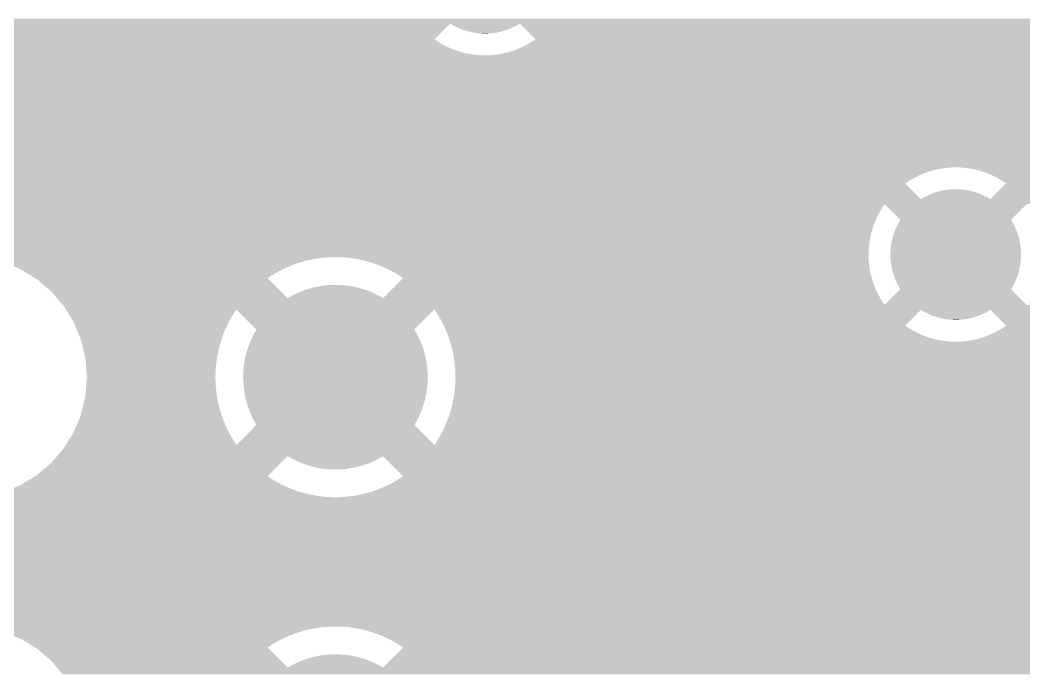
# Model space of a CAD drawing. Extents: x 295 to 953, y 10 to 290.
# Drawn here: x 739.66 to 754.85, y 78.35 to 88.19 of the extents above; entities that cross this region are included whole.
import ezdxf

# ---------------------------------------------------------------- set-up
doc = ezdxf.new("R2010")
doc.units = 0
doc.header["$LTSCALE"] = 5
doc.header["$MEASUREMENT"] = 0
doc.layers.add('GND1', color=7, linetype='CONTINUOUS')

msp = doc.modelspace()

# ---------------------------------------------------------------- linework, layer by layer
at = {"layer": 'GND1'}
for points in [[(525.272, 88.171), (525.272, 88.214), (795.674, 88.171), (795.671, 88.214)], [(525.272, 88.139), (525.272, 88.171), (795.677, 88.139), (795.674, 88.171)], [(733.489, 87.902), (733.252, 88.139), (745.933, 87.902), (746.17, 88.139)], [(746.21, 88.117), (746.17, 88.139), (747.184, 88.117), (747.222, 88.139)], [(747.266, 88.095), (747.222, 88.139), (795.682, 88.095), (795.677, 88.139)], [(746.228, 88.106), (746.21, 88.117), (747.163, 88.106), (747.184, 88.117)], [(746.269, 88.086), (746.228, 88.106), (747.125, 88.086), (747.163, 88.106)], [(746.287, 88.076), (746.269, 88.086), (747.103, 88.076), (747.125, 88.086)], [(746.33, 88.059), (746.287, 88.076), (747.064, 88.059), (747.103, 88.076)], [(746.349, 88.051), (746.33, 88.059), (747.042, 88.051), (747.064, 88.059)], [(746.392, 88.036), (746.349, 88.051), (747.001, 88.036), (747.042, 88.051)], [(746.412, 88.03), (746.392, 88.036), (746.978, 88.03), (747.001, 88.036)], [(746.457, 88.018), (746.412, 88.03), (746.937, 88.018), (746.978, 88.03)], [(746.476, 88.013), (746.457, 88.018), (746.914, 88.013), (746.937, 88.018)], [(746.522, 88.004), (746.476, 88.013), (746.872, 88.004), (746.914, 88.013)], [(746.541, 88), (746.522, 88.004), (746.847, 88), (746.872, 88.004)], [(746.59, 87.994), (746.541, 88), (746.807, 87.994), (746.847, 88)], [(746.607, 87.992), (746.59, 87.994), (746.778, 87.992), (746.807, 87.994)], [(746.661, 87.989), (746.607, 87.992), (746.74, 87.989), (746.778, 87.992)], [(746.674, 87.988), (746.661, 87.989), (746.674, 87.988), (746.74, 87.989)], [(747.342, 88.019), (747.266, 88.095), (795.695, 88.019), (795.682, 88.095)], [(747.416, 87.945), (747.342, 88.019), (795.712, 87.945), (795.695, 88.019)], [(733.346, 87.813), (733.358, 87.82), (746.077, 87.813), (746.063, 87.82)], [(733.358, 87.82), (733.412, 87.851), (746.063, 87.82), (746.011, 87.851)], [(733.412, 87.851), (733.425, 87.859), (746.011, 87.851), (745.997, 87.859)], [(733.425, 87.859), (733.477, 87.893), (745.997, 87.859), (745.946, 87.893)], [(733.477, 87.893), (733.489, 87.902), (745.946, 87.893), (745.933, 87.902)], [(747.316, 87.813), (747.382, 87.851), (795.755, 87.813), (795.741, 87.851)], [(747.382, 87.851), (747.413, 87.871), (795.741, 87.851), (795.734, 87.871)], [(747.413, 87.871), (747.447, 87.893), (795.734, 87.871), (795.727, 87.893)], [(747.459, 87.902), (747.416, 87.945), (795.725, 87.902), (795.712, 87.945)], [(747.447, 87.893), (747.459, 87.902), (795.727, 87.893), (795.725, 87.902)], [(732.765, 87.659), (732.833, 87.663), (746.65, 87.659), (746.594, 87.663)], [(732.833, 87.663), (732.846, 87.664), (746.594, 87.663), (746.573, 87.664)], [(732.846, 87.664), (732.91, 87.671), (746.573, 87.664), (746.515, 87.671)], [(732.91, 87.671), (732.923, 87.673), (746.515, 87.671), (746.497, 87.673)], [(732.923, 87.673), (732.985, 87.684), (746.497, 87.673), (746.439, 87.684)], [(732.985, 87.684), (732.999, 87.687), (746.439, 87.684), (746.422, 87.687)], [(732.999, 87.687), (733.06, 87.701), (746.422, 87.687), (746.363, 87.701)], [(733.06, 87.701), (733.074, 87.705), (746.363, 87.701), (746.347, 87.705)], [(733.074, 87.705), (733.134, 87.723), (746.347, 87.705), (746.29, 87.723)], [(733.134, 87.723), (733.147, 87.728), (746.29, 87.723), (746.274, 87.728)], [(733.147, 87.728), (733.206, 87.749), (746.274, 87.728), (746.217, 87.749)], [(733.206, 87.749), (733.22, 87.755), (746.217, 87.749), (746.202, 87.755)], [(733.22, 87.755), (733.277, 87.779), (746.202, 87.755), (746.146, 87.779)], [(733.277, 87.779), (733.29, 87.785), (746.146, 87.779), (746.131, 87.785)], [(733.29, 87.785), (733.346, 87.813), (746.131, 87.785), (746.077, 87.813)], [(746.734, 87.659), (746.803, 87.663), (795.824, 87.659), (795.822, 87.663)], [(746.803, 87.663), (746.88, 87.671), (795.822, 87.663), (795.818, 87.671)], [(746.88, 87.671), (746.955, 87.684), (795.818, 87.671), (795.811, 87.684)], [(746.955, 87.684), (747.03, 87.701), (795.811, 87.684), (795.803, 87.701)], [(747.03, 87.701), (747.104, 87.723), (795.803, 87.701), (795.792, 87.723)], [(747.104, 87.723), (747.118, 87.728), (795.792, 87.723), (795.79, 87.728)], [(747.118, 87.728), (747.176, 87.749), (795.79, 87.728), (795.781, 87.749)], [(747.176, 87.749), (747.247, 87.779), (795.781, 87.749), (795.768, 87.779)], [(747.247, 87.779), (747.287, 87.799), (795.768, 87.779), (795.76, 87.799)], [(747.287, 87.799), (747.316, 87.813), (795.76, 87.799), (795.755, 87.813)], [(525.272, 87.592), (525.272, 87.659), (795.862, 87.592), (795.824, 87.659)], [(525.272, 87.528), (525.272, 87.592), (795.904, 87.528), (795.862, 87.592)], [(525.272, 87.515), (525.272, 87.528), (795.913, 87.515), (795.904, 87.528)], [(525.272, 87.441), (525.272, 87.515), (849.683, 87.441), (849.683, 87.515)], [(732.757, 87.659), (732.765, 87.659), (746.727, 87.659), (746.65, 87.659)], [(525.272, 87.203), (525.272, 87.441), (796.225, 87.203), (796.462, 87.441)], [(525.272, 87.161), (525.272, 87.203), (796.289, 87.161), (796.225, 87.203)], [(525.272, 87.122), (525.272, 87.161), (796.355, 87.122), (796.289, 87.161)], [(525.272, 87.087), (525.272, 87.122), (796.423, 87.087), (796.355, 87.122)], [(525.272, 87.056), (525.272, 87.087), (796.494, 87.056), (796.423, 87.087)], [(525.272, 87.029), (525.272, 87.056), (796.566, 87.029), (796.494, 87.056)], [(525.272, 87.007), (525.272, 87.029), (796.639, 87.007), (796.566, 87.029)], [(525.272, 86.989), (525.272, 87.007), (796.714, 86.989), (796.639, 87.007)], [(525.272, 86.975), (525.272, 86.989), (796.789, 86.975), (796.714, 86.989)], [(525.272, 86.966), (525.272, 86.975), (796.865, 86.966), (796.789, 86.975)], [(525.272, 86.961), (525.272, 86.966), (796.942, 86.961), (796.865, 86.966)], [(525.272, 86.96), (525.272, 86.961), (797.019, 86.96), (796.942, 86.961)], [(525.272, 86.088), (525.272, 86.96), (849.683, 86.088), (849.683, 86.96)], [(687.752, 86.081), (687.651, 86.088), (841.129, 86.081), (841.651, 86.088)], [(688.171, 86.051), (687.752, 86.081), (840.826, 86.051), (841.129, 86.081)], [(688.308, 86.029), (688.171, 86.051), (840.61, 86.029), (840.826, 86.051)], [(688.687, 85.969), (688.308, 86.029), (840.288, 85.969), (840.61, 86.029)], [(688.704, 85.965), (688.687, 85.969), (840.266, 85.965), (840.288, 85.969)], [(688.72, 85.961), (688.704, 85.965), (753.713, 85.961), (753.79, 85.965)], [(688.754, 85.952), (688.72, 85.961), (753.637, 85.952), (753.713, 85.961)], [(688.806, 85.939), (688.754, 85.952), (753.561, 85.939), (753.637, 85.952)], [(688.876, 85.922), (688.806, 85.939), (753.487, 85.922), (753.561, 85.939)], [(688.963, 85.901), (688.876, 85.922), (753.413, 85.901), (753.487, 85.922)], [(689.067, 85.875), (688.963, 85.901), (753.341, 85.875), (753.413, 85.901)], [(689.188, 85.845), (689.067, 85.875), (753.27, 85.845), (753.341, 85.875)], [(689.193, 85.843), (689.188, 85.845), (753.268, 85.843), (753.27, 85.845)], [(689.29, 85.811), (689.193, 85.843), (753.201, 85.811), (753.268, 85.843)], [(753.867, 85.964), (753.79, 85.965), (840.263, 85.964), (840.266, 85.965)], [(753.944, 85.959), (753.867, 85.964), (840.237, 85.959), (840.263, 85.964)], [(754.02, 85.95), (753.944, 85.959), (840.187, 85.95), (840.237, 85.959)], [(754.095, 85.936), (754.02, 85.95), (840.113, 85.936), (840.187, 85.95)], [(754.108, 85.933), (754.095, 85.936), (840.097, 85.933), (840.113, 85.936)], [(754.17, 85.918), (754.108, 85.933), (840.042, 85.918), (840.097, 85.933)], [(754.243, 85.896), (754.17, 85.918), (839.962, 85.896), (840.042, 85.918)], [(754.315, 85.869), (754.243, 85.896), (839.865, 85.869), (839.962, 85.896)], [(754.386, 85.838), (754.315, 85.869), (839.754, 85.838), (839.865, 85.869)], [(689.401, 85.773), (689.29, 85.811), (753.135, 85.773), (753.201, 85.811)], [(689.524, 85.731), (689.401, 85.773), (753.07, 85.731), (753.135, 85.773)], [(689.55, 85.722), (689.524, 85.731), (753.057, 85.722), (753.07, 85.731)], [(689.687, 85.675), (689.55, 85.722), (753.104, 85.675), (753.057, 85.722)], [(754.454, 85.803), (754.386, 85.838), (839.629, 85.803), (839.754, 85.838)], [(754.47, 85.794), (754.454, 85.803), (839.594, 85.794), (839.629, 85.803)], [(754.52, 85.764), (754.47, 85.794), (839.516, 85.764), (839.594, 85.794)], [(754.474, 85.611), (754.584, 85.722), (839.105, 85.611), (839.401, 85.722)], [(754.584, 85.722), (754.52, 85.764), (839.401, 85.722), (839.516, 85.764)], [(690.121, 85.484), (689.687, 85.675), (753.295, 85.484), (753.104, 85.675)], [(753.354, 85.518), (753.392, 85.538), (754.289, 85.518), (754.248, 85.538)], [(753.392, 85.538), (753.413, 85.547), (754.248, 85.538), (754.229, 85.547)], [(753.413, 85.547), (753.453, 85.565), (754.229, 85.547), (754.187, 85.565)], [(753.453, 85.565), (753.475, 85.573), (754.187, 85.565), (754.168, 85.573)], [(753.475, 85.573), (753.516, 85.587), (754.168, 85.573), (754.124, 85.587)], [(753.516, 85.587), (753.538, 85.594), (754.124, 85.587), (754.105, 85.594)], [(753.538, 85.594), (753.579, 85.606), (754.105, 85.594), (754.06, 85.606)], [(753.579, 85.606), (753.603, 85.611), (754.06, 85.606), (754.041, 85.611)], [(753.603, 85.611), (753.644, 85.62), (754.041, 85.611), (753.994, 85.62)], [(753.644, 85.62), (753.67, 85.623), (753.994, 85.62), (753.975, 85.623)], [(753.67, 85.623), (753.71, 85.629), (753.975, 85.623), (753.927, 85.629)], [(753.71, 85.629), (753.738, 85.631), (753.927, 85.629), (753.909, 85.631)], [(753.738, 85.631), (753.776, 85.634), (753.909, 85.631), (753.856, 85.634)], [(753.776, 85.634), (753.843, 85.635), (753.856, 85.634), (753.843, 85.635)], [(754.346, 85.484), (754.474, 85.611), (838.836, 85.484), (839.105, 85.611)], [(690.165, 85.465), (690.121, 85.484), (838.795, 85.465), (838.836, 85.484)], [(690.266, 85.41), (690.165, 85.465), (838.679, 85.41), (838.795, 85.465)], [(690.383, 85.346), (690.266, 85.41), (752.703, 85.346), (752.745, 85.41)], [(752.983, 85.172), (752.745, 85.41), (754.659, 85.172), (754.896, 85.41)], [(753.295, 85.484), (753.333, 85.507), (754.346, 85.484), (754.307, 85.507)], [(753.333, 85.507), (753.354, 85.518), (754.307, 85.507), (754.289, 85.518)], [(690.504, 85.28), (690.383, 85.346), (752.664, 85.28), (752.703, 85.346)], [(690.623, 85.215), (690.504, 85.28), (752.631, 85.215), (752.664, 85.28)], [(690.628, 85.211), (690.623, 85.215), (752.629, 85.211), (752.631, 85.215)], [(690.734, 85.141), (690.628, 85.211), (752.598, 85.141), (752.629, 85.211)], [(690.842, 85.069), (690.734, 85.141), (752.572, 85.069), (752.598, 85.141)], [(752.92, 85.055), (752.94, 85.095), (754.721, 85.055), (754.702, 85.095)], [(752.94, 85.095), (752.95, 85.115), (754.702, 85.095), (754.691, 85.115)], [(752.95, 85.115), (752.972, 85.153), (754.691, 85.115), (754.67, 85.153)], [(752.972, 85.153), (752.983, 85.172), (754.67, 85.153), (754.659, 85.172)], [(690.953, 84.995), (690.842, 85.069), (752.549, 84.995), (752.572, 85.069)], [(691.057, 84.926), (690.953, 84.995), (752.532, 84.926), (752.549, 84.995)], [(752.868, 84.909), (752.873, 84.931), (754.774, 84.909), (754.768, 84.931)], [(752.873, 84.931), (752.888, 84.973), (754.768, 84.931), (754.754, 84.973)], [(752.888, 84.973), (752.895, 84.994), (754.754, 84.973), (754.746, 84.994)], [(752.895, 84.994), (752.912, 85.035), (754.746, 84.994), (754.73, 85.035)], [(752.912, 85.035), (752.92, 85.055), (754.73, 85.035), (754.721, 85.055)], [(691.064, 84.921), (691.057, 84.926), (752.531, 84.921), (752.532, 84.926)], [(691.159, 84.845), (691.064, 84.921), (752.517, 84.845), (752.531, 84.921)], [(691.255, 84.769), (691.159, 84.845), (752.508, 84.769), (752.517, 84.845)], [(752.836, 84.735), (752.841, 84.779), (754.805, 84.735), (754.801, 84.779)], [(752.841, 84.779), (752.844, 84.801), (754.801, 84.779), (754.797, 84.801)], [(752.844, 84.801), (752.852, 84.845), (754.797, 84.801), (754.79, 84.845)], [(752.852, 84.845), (752.856, 84.866), (754.79, 84.845), (754.785, 84.866)], [(752.856, 84.866), (752.868, 84.909), (754.785, 84.866), (754.774, 84.909)], [(691.352, 84.693), (691.255, 84.769), (752.503, 84.693), (752.508, 84.769)], [(691.445, 84.618), (691.352, 84.693), (752.502, 84.618), (752.503, 84.693)], [(752.832, 84.669), (752.834, 84.713), (754.809, 84.669), (754.808, 84.713)], [(752.832, 84.646), (752.832, 84.669), (754.81, 84.646), (754.809, 84.669)], [(752.832, 84.624), (752.832, 84.646), (754.81, 84.624), (754.81, 84.646)], [(752.834, 84.58), (752.832, 84.624), (754.807, 84.58), (754.81, 84.624)], [(752.834, 84.713), (752.836, 84.735), (754.808, 84.713), (754.805, 84.735)], [(738.888, 84.616), (738.856, 84.618), (752.502, 84.616), (752.502, 84.618)], [(738.988, 84.607), (738.888, 84.616), (752.503, 84.607), (752.502, 84.616)], [(739.01, 84.605), (738.988, 84.607), (744.351, 84.605), (744.441, 84.607)], [(739.084, 84.599), (739.01, 84.605), (744.261, 84.599), (744.351, 84.605)], [(739.141, 84.594), (739.084, 84.599), (744.221, 84.594), (744.261, 84.599)], [(739.165, 84.588), (739.141, 84.594), (744.171, 84.588), (744.221, 84.594)], [(739.227, 84.573), (739.165, 84.588), (744.083, 84.573), (744.171, 84.588)], [(739.307, 84.554), (739.227, 84.573), (743.995, 84.554), (744.083, 84.573)], [(739.404, 84.53), (739.307, 84.554), (743.908, 84.53), (743.995, 84.554)], [(739.418, 84.526), (739.404, 84.53), (743.897, 84.526), (743.908, 84.53)], [(739.477, 84.502), (739.418, 84.526), (743.822, 84.502), (743.897, 84.526)], [(739.554, 84.469), (739.477, 84.502), (743.738, 84.469), (743.822, 84.502)], [(744.531, 84.605), (744.441, 84.607), (752.503, 84.605), (752.503, 84.607)], [(744.621, 84.598), (744.531, 84.605), (752.503, 84.598), (752.503, 84.605)], [(744.71, 84.586), (744.621, 84.598), (752.504, 84.586), (752.503, 84.598)], [(744.799, 84.57), (744.71, 84.586), (752.505, 84.57), (752.504, 84.586)], [(744.886, 84.55), (744.799, 84.57), (752.506, 84.55), (752.505, 84.57)], [(744.924, 84.539), (744.886, 84.55), (752.506, 84.539), (752.506, 84.55)], [(744.973, 84.525), (744.924, 84.539), (752.508, 84.525), (752.506, 84.539)], [(745.058, 84.496), (744.973, 84.525), (752.511, 84.496), (752.508, 84.525)], [(745.142, 84.463), (745.058, 84.496), (752.515, 84.463), (752.511, 84.496)], [(752.836, 84.558), (752.834, 84.58), (754.806, 84.558), (754.807, 84.58)], [(752.841, 84.514), (752.836, 84.558), (754.8, 84.514), (754.806, 84.558)], [(752.844, 84.492), (752.841, 84.514), (754.798, 84.492), (754.8, 84.514)], [(752.852, 84.448), (752.844, 84.492), (754.789, 84.448), (754.798, 84.492)], [(739.641, 84.433), (739.554, 84.469), (743.656, 84.433), (743.738, 84.469)], [(739.682, 84.416), (739.641, 84.433), (743.622, 84.416), (743.656, 84.433)], [(739.72, 84.392), (739.682, 84.416), (743.575, 84.392), (743.622, 84.416)], [(739.792, 84.348), (739.72, 84.392), (743.497, 84.348), (743.575, 84.392)], [(739.87, 84.299), (739.792, 84.348), (743.421, 84.299), (743.497, 84.348)], [(745.224, 84.426), (745.143, 84.463), (752.521, 84.426), (752.515, 84.463)], [(745.299, 84.387), (745.224, 84.426), (752.528, 84.387), (752.521, 84.426)], [(745.304, 84.385), (745.299, 84.387), (752.528, 84.385), (752.528, 84.387)], [(745.382, 84.339), (745.304, 84.385), (752.539, 84.339), (752.528, 84.385)], [(745.424, 84.312), (745.382, 84.339), (752.545, 84.312), (752.539, 84.339)], [(752.857, 84.427), (752.852, 84.448), (754.785, 84.427), (754.789, 84.448)], [(752.867, 84.384), (752.857, 84.427), (754.774, 84.384), (754.785, 84.427)], [(752.874, 84.362), (752.867, 84.384), (754.768, 84.362), (754.774, 84.384)], [(752.887, 84.32), (752.874, 84.362), (754.754, 84.32), (754.768, 84.362)], [(752.895, 84.299), (752.887, 84.32), (754.747, 84.299), (754.754, 84.32)], [(739.884, 84.29), (739.87, 84.299), (743.408, 84.29), (743.421, 84.299)], [(739.925, 84.265), (739.884, 84.29), (743.433, 84.265), (743.408, 84.29)], [(740.141, 84.079), (739.925, 84.265), (743.619, 84.079), (743.433, 84.265)], [(744.166, 84.162), (744.23, 84.173), (744.698, 84.162), (744.638, 84.173)], [(744.23, 84.173), (744.244, 84.175), (744.638, 84.173), (744.619, 84.175)], [(744.244, 84.175), (744.31, 84.182), (744.619, 84.175), (744.559, 84.182)], [(744.31, 84.182), (744.322, 84.184), (744.559, 84.182), (744.538, 84.184)], [(744.322, 84.184), (744.393, 84.187), (744.538, 84.184), (744.48, 84.187)], [(744.393, 84.187), (744.401, 84.188), (744.48, 84.187), (744.401, 84.188)], [(745.334, 84.166), (745.406, 84.239), (752.592, 84.166), (752.567, 84.239)], [(745.406, 84.239), (745.458, 84.29), (752.567, 84.239), (752.551, 84.29)], [(745.458, 84.29), (745.424, 84.312), (752.551, 84.29), (752.545, 84.312)], [(752.911, 84.258), (752.895, 84.299), (754.73, 84.258), (754.747, 84.299)], [(752.921, 84.238), (752.911, 84.258), (754.721, 84.238), (754.73, 84.258)], [(752.939, 84.198), (752.921, 84.238), (754.702, 84.198), (754.721, 84.238)], [(752.95, 84.178), (752.939, 84.198), (754.692, 84.178), (754.702, 84.198)], [(752.971, 84.14), (752.95, 84.178), (754.67, 84.14), (754.692, 84.178)], [(740.219, 83.987), (740.141, 84.079), (743.711, 83.987), (743.619, 84.079)], [(743.725, 83.995), (743.781, 84.026), (745.141, 83.995), (745.086, 84.026)], [(743.781, 84.026), (743.794, 84.033), (745.086, 84.026), (745.071, 84.033)], [(743.794, 84.033), (743.852, 84.061), (745.071, 84.033), (745.015, 84.061)], [(743.852, 84.061), (743.865, 84.068), (745.015, 84.061), (745, 84.068)], [(743.865, 84.068), (743.924, 84.092), (745, 84.068), (744.942, 84.092)], [(743.924, 84.092), (743.938, 84.098), (744.942, 84.092), (744.927, 84.098)], [(743.938, 84.098), (743.999, 84.119), (744.927, 84.098), (744.868, 84.119)], [(743.999, 84.119), (744.013, 84.123), (744.868, 84.119), (744.852, 84.123)], [(744.013, 84.123), (744.075, 84.141), (744.852, 84.123), (744.792, 84.141)], [(744.075, 84.141), (744.089, 84.145), (744.792, 84.141), (744.776, 84.145)], [(744.089, 84.145), (744.152, 84.159), (744.776, 84.145), (744.715, 84.159)], [(744.152, 84.159), (744.166, 84.162), (744.715, 84.159), (744.698, 84.162)], [(745.155, 83.987), (745.194, 84.027), (752.679, 83.987), (752.657, 84.027)], [(745.194, 84.027), (745.263, 84.096), (752.657, 84.027), (752.622, 84.096)], [(745.263, 84.096), (745.334, 84.166), (752.622, 84.096), (752.592, 84.166)], [(752.745, 83.883), (752.983, 84.121), (754.896, 83.883), (754.659, 84.121)], [(752.983, 84.121), (752.971, 84.14), (754.659, 84.121), (754.67, 84.14)], [(740.242, 83.96), (740.219, 83.987), (752.695, 83.96), (752.679, 83.987)], [(740.297, 83.896), (740.242, 83.96), (752.736, 83.896), (752.695, 83.96)], [(740.308, 83.883), (740.297, 83.896), (752.745, 83.883), (752.736, 83.896)], [(740.311, 83.879), (740.308, 83.883), (821.331, 83.879), (821.597, 83.883)], [(740.326, 83.862), (740.311, 83.879), (821.151, 83.862), (821.331, 83.879)], [(743.711, 83.987), (743.725, 83.995), (745.155, 83.987), (745.141, 83.995)], [(740.347, 83.828), (740.326, 83.862), (820.811, 83.828), (821.151, 83.862)], [(740.354, 83.816), (740.347, 83.828), (820.751, 83.816), (820.811, 83.828)], [(740.4, 83.741), (740.354, 83.816), (742.885, 83.741), (742.934, 83.816)], [(740.447, 83.663), (740.4, 83.741), (742.84, 83.663), (742.885, 83.741)], [(743.237, 83.513), (742.934, 83.816), (745.629, 83.513), (745.932, 83.816)], [(745.937, 83.809), (745.932, 83.816), (820.71, 83.809), (820.751, 83.816)], [(745.985, 83.734), (745.937, 83.809), (753.22, 83.734), (753.295, 83.809)], [(746.03, 83.656), (745.985, 83.734), (753.142, 83.656), (753.22, 83.734)], [(753.334, 83.786), (753.295, 83.809), (754.308, 83.786), (754.346, 83.809)], [(753.353, 83.775), (753.334, 83.786), (754.288, 83.775), (754.308, 83.786)], [(753.393, 83.755), (753.353, 83.775), (754.249, 83.755), (754.288, 83.775)], [(753.412, 83.746), (753.393, 83.755), (754.228, 83.746), (754.249, 83.755)], [(753.454, 83.728), (753.412, 83.746), (754.188, 83.728), (754.228, 83.746)], [(753.474, 83.72), (753.454, 83.728), (754.166, 83.72), (754.188, 83.728)], [(753.517, 83.706), (753.474, 83.72), (754.126, 83.706), (754.166, 83.72)], [(754.424, 83.732), (754.346, 83.809), (820.298, 83.732), (820.71, 83.809)], [(754.563, 83.592), (754.424, 83.732), (819.796, 83.592), (820.298, 83.732)], [(740.475, 83.618), (740.447, 83.663), (742.816, 83.618), (742.84, 83.663)], [(740.489, 83.583), (740.475, 83.618), (742.798, 83.583), (742.816, 83.618)], [(740.523, 83.501), (740.489, 83.583), (742.761, 83.501), (742.798, 83.583)], [(746.071, 83.575), (746.03, 83.656), (753.062, 83.575), (753.142, 83.656)], [(746.073, 83.571), (746.071, 83.575), (753.057, 83.571), (753.062, 83.575)], [(746.092, 83.528), (746.073, 83.571), (753.121, 83.528), (753.057, 83.571)], [(753.537, 83.699), (753.517, 83.706), (754.103, 83.699), (754.126, 83.706)], [(753.581, 83.687), (753.537, 83.699), (754.062, 83.687), (754.103, 83.699)], [(753.601, 83.682), (753.581, 83.687), (754.038, 83.682), (754.062, 83.687)], [(753.647, 83.673), (753.601, 83.682), (753.997, 83.673), (754.038, 83.682)], [(753.666, 83.669), (753.647, 83.673), (753.972, 83.669), (753.997, 83.673)], [(753.714, 83.664), (753.666, 83.669), (753.931, 83.664), (753.972, 83.669)], [(753.732, 83.661), (753.714, 83.664), (753.903, 83.661), (753.931, 83.664)], [(753.785, 83.658), (753.732, 83.661), (753.865, 83.658), (753.903, 83.661)], [(753.799, 83.658), (753.785, 83.658), (753.799, 83.658), (753.865, 83.658)], [(754.507, 83.52), (754.571, 83.562), (819.603, 83.52), (819.716, 83.562)], [(754.584, 83.571), (754.563, 83.592), (819.74, 83.571), (819.796, 83.592)], [(754.571, 83.562), (754.584, 83.571), (819.716, 83.562), (819.74, 83.571)], [(740.557, 83.417), (740.523, 83.501), (742.728, 83.417), (742.761, 83.501)], [(740.583, 83.354), (740.557, 83.417), (742.707, 83.354), (742.728, 83.417)], [(743.177, 83.402), (743.198, 83.444), (745.689, 83.402), (745.667, 83.444)], [(743.198, 83.444), (743.214, 83.472), (745.667, 83.444), (745.653, 83.472)], [(743.214, 83.472), (743.237, 83.513), (745.653, 83.472), (745.629, 83.513)], [(746.108, 83.493), (746.092, 83.528), (753.181, 83.493), (753.121, 83.528)], [(746.109, 83.49), (746.108, 83.493), (753.188, 83.49), (753.181, 83.493)], [(746.123, 83.455), (746.109, 83.49), (753.256, 83.455), (753.188, 83.49)], [(746.135, 83.424), (746.123, 83.455), (753.326, 83.424), (753.256, 83.455)], [(746.141, 83.409), (746.135, 83.424), (753.365, 83.409), (753.326, 83.424)], [(746.145, 83.397), (746.141, 83.409), (753.398, 83.397), (753.365, 83.409)], [(754.229, 83.392), (754.278, 83.41), (819.27, 83.392), (819.307, 83.41)], [(754.278, 83.41), (754.301, 83.418), (819.307, 83.41), (819.329, 83.418)], [(754.301, 83.418), (754.371, 83.448), (819.329, 83.418), (819.41, 83.448)], [(754.371, 83.448), (754.44, 83.482), (819.41, 83.448), (819.501, 83.482)], [(754.44, 83.482), (754.507, 83.52), (819.501, 83.482), (819.603, 83.52)], [(740.589, 83.331), (740.583, 83.354), (742.699, 83.331), (742.707, 83.354)], [(740.61, 83.245), (740.589, 83.331), (742.674, 83.245), (742.699, 83.331)], [(743.116, 83.256), (743.132, 83.301), (745.75, 83.256), (745.733, 83.301)], [(743.132, 83.301), (743.145, 83.33), (745.733, 83.301), (745.722, 83.33)], [(743.145, 83.33), (743.163, 83.373), (745.722, 83.33), (745.702, 83.373)], [(743.163, 83.373), (743.177, 83.402), (745.702, 83.373), (745.689, 83.402)], [(746.152, 83.375), (746.145, 83.397), (753.472, 83.375), (753.398, 83.397)], [(746.158, 83.357), (746.152, 83.375), (753.546, 83.357), (753.472, 83.375)], [(746.163, 83.343), (746.158, 83.357), (753.622, 83.343), (753.546, 83.357)], [(746.166, 83.333), (746.163, 83.343), (753.698, 83.333), (753.622, 83.343)], [(746.168, 83.328), (746.166, 83.333), (753.775, 83.328), (753.698, 83.333)], [(746.169, 83.324), (746.168, 83.328), (819.125, 83.324), (819.134, 83.328)], [(746.168, 83.328), (746.168, 83.328), (753.851, 83.328), (753.775, 83.328)], [(746.193, 83.237), (746.169, 83.324), (818.942, 83.237), (819.125, 83.324)], [(753.851, 83.328), (753.928, 83.332), (819.134, 83.328), (819.142, 83.332)], [(753.928, 83.332), (754.004, 83.34), (819.142, 83.332), (819.16, 83.34)], [(754.004, 83.34), (754.08, 83.353), (819.16, 83.34), (819.187, 83.353)], [(754.08, 83.353), (754.155, 83.371), (819.187, 83.353), (819.224, 83.371)], [(754.155, 83.371), (754.229, 83.392), (819.224, 83.371), (819.27, 83.392)], [(740.63, 83.157), (740.61, 83.245), (742.654, 83.157), (742.674, 83.245)], [(740.65, 83.076), (740.63, 83.157), (742.639, 83.076), (742.654, 83.157)], [(743.065, 83.074), (743.072, 83.105), (745.801, 83.074), (745.794, 83.105)], [(743.072, 83.105), (743.083, 83.151), (745.794, 83.105), (745.782, 83.151)], [(743.083, 83.151), (743.092, 83.181), (745.782, 83.151), (745.774, 83.181)], [(743.092, 83.181), (743.105, 83.226), (745.774, 83.181), (745.76, 83.226)], [(743.105, 83.226), (743.116, 83.256), (745.76, 83.226), (745.75, 83.256)], [(746.205, 83.187), (746.193, 83.237), (818.835, 83.187), (818.942, 83.237)], [(746.213, 83.149), (746.205, 83.187), (818.771, 83.149), (818.835, 83.187)], [(746.229, 83.06), (746.213, 83.149), (818.619, 83.06), (818.771, 83.149)], [(740.65, 83.068), (740.65, 83.076), (742.638, 83.068), (742.639, 83.076)], [(740.657, 82.979), (740.65, 83.068), (742.627, 82.979), (742.638, 83.068)], [(740.665, 82.889), (740.657, 82.979), (742.619, 82.889), (742.627, 82.979)], [(743.045, 82.949), (743.051, 82.996), (745.821, 82.949), (745.814, 82.996)], [(743.051, 82.996), (743.057, 83.027), (745.814, 82.996), (745.81, 83.027)], [(743.057, 83.027), (743.065, 83.074), (745.81, 83.027), (745.801, 83.074)], [(746.24, 82.971), (746.229, 83.06), (818.465, 82.971), (818.619, 83.06)], [(746.244, 82.924), (746.24, 82.971), (818.384, 82.924), (818.465, 82.971)], [(740.672, 82.791), (740.665, 82.889), (742.617, 82.791), (742.619, 82.889)], [(743.036, 82.791), (743.037, 82.839), (745.83, 82.791), (745.829, 82.839)], [(743.037, 82.839), (743.039, 82.87), (745.829, 82.839), (745.828, 82.87)], [(743.039, 82.87), (743.042, 82.917), (745.828, 82.87), (745.824, 82.917)], [(743.042, 82.917), (743.045, 82.949), (745.824, 82.917), (745.821, 82.949)], [(746.247, 82.881), (746.244, 82.924), (818.324, 82.881), (818.384, 82.924)], [(746.249, 82.791), (746.247, 82.881), (818.196, 82.791), (818.324, 82.881)], [(740.657, 82.611), (740.665, 82.701), (742.626, 82.611), (742.619, 82.701)], [(740.665, 82.701), (740.672, 82.791), (742.619, 82.701), (742.617, 82.791)], [(743.037, 82.744), (743.036, 82.791), (745.829, 82.744), (745.83, 82.791)], [(743.038, 82.712), (743.037, 82.744), (745.827, 82.712), (745.829, 82.744)], [(743.042, 82.665), (743.038, 82.712), (745.824, 82.665), (745.827, 82.712)], [(743.045, 82.633), (743.042, 82.665), (745.82, 82.633), (745.824, 82.665)], [(746.241, 82.623), (746.246, 82.693), (817.958, 82.623), (818.057, 82.693)], [(746.246, 82.693), (746.249, 82.791), (818.057, 82.693), (818.196, 82.791)], [(740.646, 82.484), (740.649, 82.522), (742.644, 82.484), (742.637, 82.522)], [(740.649, 82.522), (740.657, 82.611), (742.637, 82.522), (742.626, 82.611)], [(743.052, 82.587), (743.045, 82.633), (745.815, 82.587), (745.82, 82.633)], [(743.056, 82.555), (743.052, 82.587), (745.809, 82.555), (745.815, 82.587)], [(743.065, 82.509), (743.056, 82.555), (745.801, 82.509), (745.809, 82.555)], [(743.072, 82.478), (743.065, 82.509), (745.794, 82.478), (745.801, 82.509)], [(746.212, 82.425), (746.228, 82.514), (817.722, 82.425), (817.828, 82.514)], [(746.228, 82.514), (746.239, 82.603), (817.828, 82.514), (817.934, 82.603)], [(746.239, 82.603), (746.241, 82.623), (817.934, 82.603), (817.958, 82.623)], [(740.589, 82.259), (740.611, 82.345), (742.697, 82.259), (742.672, 82.345)], [(740.611, 82.345), (740.633, 82.433), (742.672, 82.345), (742.652, 82.433)], [(740.633, 82.433), (740.646, 82.484), (742.652, 82.433), (742.644, 82.484)], [(743.083, 82.432), (743.072, 82.478), (745.783, 82.432), (745.794, 82.478)], [(743.091, 82.401), (743.083, 82.432), (745.774, 82.401), (745.783, 82.432)], [(743.106, 82.356), (743.091, 82.401), (745.76, 82.356), (745.774, 82.401)], [(743.116, 82.326), (743.106, 82.356), (745.75, 82.326), (745.76, 82.356)], [(746.191, 82.338), (746.212, 82.425), (817.618, 82.338), (817.722, 82.425)], [(740.562, 82.173), (740.576, 82.207), (742.725, 82.173), (742.714, 82.207)], [(740.576, 82.207), (740.589, 82.259), (742.714, 82.207), (742.697, 82.259)], [(743.133, 82.282), (743.116, 82.326), (745.734, 82.282), (745.75, 82.326)], [(743.144, 82.252), (743.133, 82.282), (745.721, 82.252), (745.734, 82.282)], [(743.164, 82.209), (743.144, 82.252), (745.703, 82.209), (745.721, 82.252)], [(743.177, 82.18), (743.164, 82.209), (745.689, 82.18), (745.703, 82.209)], [(746.138, 82.166), (746.167, 82.251), (817.436, 82.166), (817.522, 82.251)], [(746.167, 82.251), (746.177, 82.287), (817.522, 82.251), (817.558, 82.287)], [(746.177, 82.287), (746.191, 82.338), (817.558, 82.287), (817.618, 82.338)], [(740.491, 82.007), (740.526, 82.089), (742.795, 82.007), (742.758, 82.089)], [(740.526, 82.089), (740.562, 82.173), (742.758, 82.089), (742.725, 82.173)], [(742.934, 81.766), (743.237, 82.069), (745.932, 81.766), (745.629, 82.069)], [(743.199, 82.138), (743.177, 82.18), (745.668, 82.138), (745.689, 82.18)], [(743.213, 82.11), (743.199, 82.138), (745.652, 82.11), (745.668, 82.138)], [(743.237, 82.069), (743.213, 82.11), (745.629, 82.069), (745.652, 82.11)], [(746.068, 82), (746.105, 82.082), (817.27, 82), (817.352, 82.082)], [(746.105, 82.082), (746.138, 82.166), (817.352, 82.082), (817.436, 82.166)], [(740.404, 81.849), (740.453, 81.927), (742.881, 81.849), (742.836, 81.927)], [(740.453, 81.927), (740.464, 81.944), (742.836, 81.927), (742.827, 81.944)], [(740.464, 81.944), (740.491, 82.007), (742.827, 81.944), (742.795, 82.007)], [(745.981, 81.842), (746.026, 81.919), (817.124, 81.842), (817.189, 81.919)], [(746.026, 81.92), (746.068, 82), (817.19, 81.92), (817.27, 82)], [(746.026, 81.919), (746.026, 81.92), (817.189, 81.919), (817.19, 81.92)], [(740.329, 81.728), (740.352, 81.766), (817.028, 81.728), (817.06, 81.766)], [(740.352, 81.766), (740.404, 81.849), (742.934, 81.766), (742.881, 81.849)], [(745.932, 81.766), (745.981, 81.842), (817.06, 81.766), (817.124, 81.842)], [(740.125, 81.487), (740.219, 81.595), (743.603, 81.487), (743.711, 81.595)], [(740.219, 81.595), (740.29, 81.677), (804.171, 81.595), (804.343, 81.677)], [(740.29, 81.677), (740.312, 81.702), (804.343, 81.677), (804.453, 81.702)], [(740.312, 81.702), (740.326, 81.725), (804.453, 81.702), (804.549, 81.725)], [(740.326, 81.725), (740.329, 81.728), (804.549, 81.725), (804.759, 81.728)], [(743.725, 81.587), (743.711, 81.595), (745.141, 81.587), (745.155, 81.595)], [(743.78, 81.556), (743.725, 81.587), (745.085, 81.556), (745.141, 81.587)], [(745.163, 81.587), (745.155, 81.595), (804.153, 81.587), (804.171, 81.595)], [(745.291, 81.458), (745.163, 81.587), (803.985, 81.458), (804.153, 81.587)], [(739.906, 81.304), (740.125, 81.487), (743.419, 81.304), (743.603, 81.487)], [(743.795, 81.549), (743.78, 81.556), (745.072, 81.549), (745.085, 81.556)], [(743.851, 81.521), (743.795, 81.549), (745.014, 81.521), (745.072, 81.549)], [(743.866, 81.515), (743.851, 81.521), (745.001, 81.515), (745.014, 81.521)], [(743.923, 81.49), (743.866, 81.515), (744.941, 81.49), (745.001, 81.515)], [(743.939, 81.485), (743.923, 81.49), (744.928, 81.485), (744.941, 81.49)], [(743.998, 81.464), (743.939, 81.485), (744.867, 81.464), (744.928, 81.485)], [(744.014, 81.459), (743.998, 81.464), (744.853, 81.459), (744.867, 81.464)], [(744.074, 81.441), (744.014, 81.459), (744.791, 81.441), (744.853, 81.459)], [(744.09, 81.437), (744.074, 81.441), (744.777, 81.437), (744.791, 81.441)], [(744.15, 81.423), (744.09, 81.437), (744.714, 81.423), (744.777, 81.437)], [(745.452, 81.298), (745.291, 81.458), (803.848, 81.298), (803.985, 81.458)], [(739.805, 81.243), (739.887, 81.292), (743.483, 81.243), (743.408, 81.292)], [(739.887, 81.292), (739.906, 81.304), (743.408, 81.292), (743.419, 81.304)], [(744.168, 81.42), (744.15, 81.423), (744.7, 81.42), (744.714, 81.423)], [(744.228, 81.409), (744.168, 81.42), (744.635, 81.409), (744.7, 81.42)], [(744.247, 81.407), (744.228, 81.409), (744.622, 81.407), (744.635, 81.409)], [(744.307, 81.4), (744.247, 81.407), (744.556, 81.4), (744.622, 81.407)], [(744.328, 81.399), (744.307, 81.4), (744.544, 81.399), (744.556, 81.4)], [(744.386, 81.395), (744.328, 81.399), (744.473, 81.395), (744.544, 81.399)], [(744.465, 81.395), (744.386, 81.395), (744.465, 81.395), (744.473, 81.395)], [(745.369, 81.235), (745.445, 81.283), (803.814, 81.235), (803.84, 81.283)], [(745.445, 81.283), (745.458, 81.292), (803.84, 81.283), (803.845, 81.292)], [(745.458, 81.292), (745.452, 81.298), (803.845, 81.292), (803.848, 81.298)], [(739.57, 81.119), (739.661, 81.156), (743.724, 81.119), (743.642, 81.156)], [(739.661, 81.156), (739.662, 81.157), (743.642, 81.156), (743.642, 81.157)], [(739.662, 81.157), (739.73, 81.198), (743.642, 81.157), (743.561, 81.198)], [(739.73, 81.198), (739.805, 81.243), (743.561, 81.198), (743.483, 81.243)], [(745.128, 81.113), (745.21, 81.15), (803.749, 81.113), (803.768, 81.15)], [(745.21, 81.15), (745.291, 81.19), (803.768, 81.15), (803.79, 81.19)], [(745.291, 81.19), (745.369, 81.235), (803.79, 81.19), (803.814, 81.235)], [(738.988, 80.975), (739.025, 80.978), (744.425, 80.975), (744.335, 80.978)], [(739.025, 80.978), (739.118, 80.984), (744.335, 80.978), (744.25, 80.984)], [(739.118, 80.984), (739.12, 80.985), (744.25, 80.984), (744.245, 80.985)], [(739.12, 80.985), (739.169, 80.996), (744.245, 80.985), (744.156, 80.996)], [(739.169, 80.996), (739.238, 81.012), (744.156, 80.996), (744.067, 81.012)], [(739.238, 81.012), (739.325, 81.033), (744.067, 81.012), (743.979, 81.033)], [(739.325, 81.033), (739.396, 81.049), (743.979, 81.033), (743.921, 81.049)], [(739.396, 81.049), (739.417, 81.057), (743.921, 81.049), (743.893, 81.057)], [(739.417, 81.057), (739.488, 81.086), (743.893, 81.057), (743.807, 81.086)], [(739.488, 81.086), (739.57, 81.119), (743.807, 81.086), (743.724, 81.119)], [(744.515, 80.977), (744.605, 80.983), (803.709, 80.977), (803.711, 80.983)], [(744.605, 80.983), (744.694, 80.994), (803.711, 80.983), (803.714, 80.994)], [(744.694, 80.994), (744.783, 81.009), (803.714, 80.994), (803.718, 81.009)], [(744.783, 81.009), (744.871, 81.029), (803.718, 81.009), (803.724, 81.029)], [(744.871, 81.029), (744.958, 81.053), (803.724, 81.029), (803.731, 81.053)], [(744.958, 81.053), (745.044, 81.081), (803.731, 81.053), (803.739, 81.081)], [(745.044, 81.081), (745.125, 81.112), (803.739, 81.081), (803.748, 81.112)], [(745.125, 81.112), (745.128, 81.113), (803.748, 81.112), (803.749, 81.113)], [(693.495, 80.91), (693.488, 80.964), (803.69, 80.91), (803.705, 80.964)], [(693.518, 80.735), (693.495, 80.91), (803.674, 80.735), (803.69, 80.91)], [(738.833, 80.964), (738.988, 80.975), (803.705, 80.964), (803.708, 80.975)], [(744.425, 80.975), (744.515, 80.977), (803.708, 80.975), (803.709, 80.977)], [(693.545, 80.525), (693.518, 80.735), (803.696, 80.525), (803.674, 80.735)], [(693.546, 80.519), (693.545, 80.525), (803.699, 80.519), (803.696, 80.525)], [(693.554, 80.325), (693.546, 80.519), (803.762, 80.325), (803.699, 80.519)], [(693.562, 80.143), (693.554, 80.325), (803.869, 80.143), (803.762, 80.325)], [(693.568, 79.997), (693.562, 80.143), (804.002, 79.997), (803.869, 80.143)], [(693.564, 79.865), (693.568, 79.987), (804.183, 79.865), (804.011, 79.987)], [(693.568, 79.987), (693.568, 79.997), (804.011, 79.987), (804.002, 79.997)], [(693.561, 79.741), (693.562, 79.782), (804.584, 79.741), (804.377, 79.782)], [(693.562, 79.782), (693.564, 79.865), (804.377, 79.782), (804.183, 79.865)], [(693.511, 79.18), (693.558, 79.644), (815.742, 79.18), (815.871, 79.644)], [(693.558, 79.644), (693.559, 79.683), (815.871, 79.644), (815.882, 79.683)], [(693.559, 79.683), (693.561, 79.741), (815.882, 79.683), (815.904, 79.741)], [(693.505, 79.125), (693.511, 79.18), (815.731, 79.125), (815.742, 79.18)], [(693.488, 79.03), (693.505, 79.125), (815.713, 79.03), (815.731, 79.125)], [(738.988, 79.019), (738.856, 79.03), (815.711, 79.019), (815.713, 79.03)], [(739.01, 79.017), (738.988, 79.019), (744.351, 79.017), (744.441, 79.019)], [(739.084, 79.011), (739.01, 79.017), (744.261, 79.011), (744.351, 79.017)], [(739.141, 79.006), (739.084, 79.011), (744.221, 79.006), (744.261, 79.011)], [(739.165, 79), (739.141, 79.006), (744.171, 79), (744.221, 79.006)], [(744.531, 79.017), (744.441, 79.019), (815.711, 79.017), (815.711, 79.019)], [(744.621, 79.01), (744.531, 79.017), (815.709, 79.01), (815.711, 79.017)], [(744.71, 78.998), (744.621, 79.01), (815.707, 78.998), (815.709, 79.01)], [(739.227, 78.985), (739.165, 79), (744.083, 78.985), (744.171, 79)], [(739.307, 78.966), (739.227, 78.985), (743.995, 78.966), (744.083, 78.985)], [(739.404, 78.942), (739.307, 78.966), (743.908, 78.942), (743.995, 78.966)], [(739.418, 78.938), (739.404, 78.942), (743.897, 78.938), (743.908, 78.942)], [(739.477, 78.914), (739.418, 78.938), (743.822, 78.914), (743.897, 78.938)], [(739.554, 78.881), (739.477, 78.914), (743.738, 78.881), (743.822, 78.914)], [(739.641, 78.845), (739.554, 78.881), (743.656, 78.845), (743.738, 78.881)], [(744.799, 78.982), (744.71, 78.998), (815.704, 78.982), (815.707, 78.998)], [(744.886, 78.962), (744.799, 78.982), (815.7, 78.962), (815.704, 78.982)], [(744.973, 78.937), (744.886, 78.962), (815.696, 78.937), (815.7, 78.962)], [(745.028, 78.919), (744.973, 78.937), (815.692, 78.919), (815.696, 78.937)], [(745.038, 78.915), (745.028, 78.919), (770.465, 78.915), (770.561, 78.919)], [(745.058, 78.908), (745.038, 78.915), (770.376, 78.908), (770.465, 78.915)], [(745.06, 78.907), (745.058, 78.908), (770.368, 78.907), (770.376, 78.908)], [(745.091, 78.895), (745.06, 78.907), (770.272, 78.895), (770.368, 78.907)], [(745.133, 78.879), (745.091, 78.895), (770.177, 78.879), (770.272, 78.895)], [(745.142, 78.875), (745.133, 78.879), (770.161, 78.875), (770.177, 78.879)], [(745.181, 78.858), (745.142, 78.875), (770.082, 78.858), (770.161, 78.875)], [(745.224, 78.838), (745.181, 78.858), (770.009, 78.838), (770.082, 78.858)], [(739.682, 78.828), (739.641, 78.845), (743.622, 78.828), (743.656, 78.845)], [(739.72, 78.804), (739.682, 78.828), (743.575, 78.804), (743.622, 78.828)], [(739.792, 78.76), (739.72, 78.804), (743.497, 78.76), (743.575, 78.804)], [(739.87, 78.711), (739.792, 78.76), (743.421, 78.711), (743.497, 78.76)], [(739.884, 78.702), (739.87, 78.711), (743.408, 78.702), (743.421, 78.711)], [(739.925, 78.677), (739.884, 78.702), (743.433, 78.677), (743.408, 78.702)], [(745.235, 78.832), (745.224, 78.838), (769.989, 78.832), (770.009, 78.838)], [(745.293, 78.803), (745.235, 78.832), (769.897, 78.803), (769.989, 78.832)], [(745.304, 78.797), (745.293, 78.803), (769.881, 78.797), (769.897, 78.803)], [(745.353, 78.769), (745.304, 78.797), (769.806, 78.769), (769.881, 78.797)], [(745.368, 78.76), (745.353, 78.769), (769.785, 78.76), (769.806, 78.769)], [(745.362, 78.606), (745.457, 78.701), (764.235, 78.606), (764.514, 78.701)], [(745.38, 78.753), (745.368, 78.76), (764.804, 78.753), (765.098, 78.76)], [(745.382, 78.751), (745.38, 78.753), (764.797, 78.751), (764.804, 78.753)], [(745.458, 78.702), (745.382, 78.751), (764.52, 78.702), (764.797, 78.751)], [(745.457, 78.701), (745.458, 78.702), (764.514, 78.701), (764.52, 78.702)], [(740.141, 78.491), (739.925, 78.677), (743.619, 78.491), (743.433, 78.677)], [(744.013, 78.535), (744.075, 78.553), (744.852, 78.535), (744.792, 78.553)], [(744.075, 78.553), (744.089, 78.557), (744.792, 78.553), (744.776, 78.557)], [(744.089, 78.557), (744.152, 78.571), (744.776, 78.557), (744.715, 78.571)], [(744.152, 78.571), (744.166, 78.574), (744.715, 78.571), (744.698, 78.574)], [(744.166, 78.574), (744.23, 78.585), (744.698, 78.574), (744.638, 78.585)], [(744.23, 78.585), (744.244, 78.587), (744.638, 78.585), (744.619, 78.587)], [(744.244, 78.587), (744.31, 78.594), (744.619, 78.587), (744.559, 78.594)], [(744.31, 78.594), (744.322, 78.596), (744.559, 78.594), (744.538, 78.596)], [(744.322, 78.596), (744.393, 78.599), (744.538, 78.596), (744.48, 78.599)], [(744.393, 78.599), (744.401, 78.6), (744.48, 78.599), (744.401, 78.6)], [(745.226, 78.471), (745.362, 78.606), (763.974, 78.471), (764.235, 78.606)], [(740.219, 78.399), (740.141, 78.491), (743.711, 78.399), (743.619, 78.491)], [(740.306, 78.297), (740.219, 78.399), (763.737, 78.297), (763.876, 78.399)], [(743.711, 78.399), (743.725, 78.407), (745.155, 78.399), (745.141, 78.407)], [(743.725, 78.407), (743.781, 78.438), (745.141, 78.407), (745.086, 78.438)], [(743.781, 78.438), (743.794, 78.445), (745.086, 78.438), (745.071, 78.445)], [(743.794, 78.445), (743.852, 78.473), (745.071, 78.445), (745.015, 78.473)], [(743.852, 78.473), (743.865, 78.48), (745.015, 78.473), (745, 78.48)], [(743.865, 78.48), (743.924, 78.504), (745, 78.48), (744.942, 78.504)], [(743.924, 78.504), (743.938, 78.51), (744.942, 78.504), (744.927, 78.51)], [(743.938, 78.51), (743.999, 78.531), (744.927, 78.51), (744.868, 78.531)], [(743.999, 78.531), (744.013, 78.535), (744.868, 78.531), (744.852, 78.535)], [(745.155, 78.399), (745.226, 78.471), (763.876, 78.399), (763.974, 78.471)]]:
    msp.add_solid(points, dxfattribs=at)

doc.saveas('drawing.dxf')
